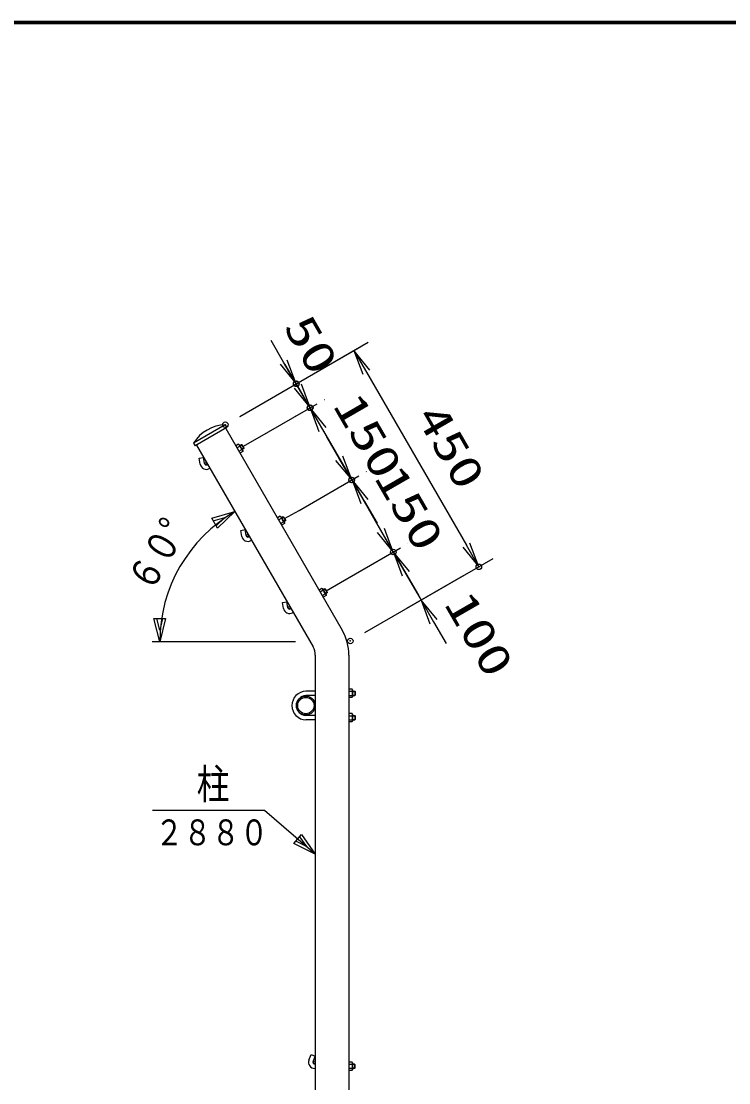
# Model space of a CAD drawing. Units: millimetres, scale not verified. Extents: x -4425 to 4425, y -3150 to 3150.
# Drawn here: x 21 to 1295, y 1012 to 2925 of the extents above; entities that cross this region are included whole.
import ezdxf
from ezdxf.enums import TextEntityAlignment as Align

# ---------------------------------------------------------------- set-up
doc = ezdxf.new("R2010")
doc.units = ezdxf.units.MM
doc.header["$LTSCALE"] = 20
doc.header["$PDMODE"] = 32
doc.header["$PDSIZE"] = 10
for name, color, linetype, lineweight in [('0-0_1', 7, 'Continuous', 25), ('0-1_0', 7, 'Continuous', 25), ('0-6_WAKU', 7, 'Continuous', 25)]:
    doc.layers.add(name, color=color, linetype=linetype, lineweight=lineweight)
doc.layers.add('0-3_DEFPOINTS', color=7, linetype='Continuous')
doc.styles.add('ＭＳ ゴシック', font='')
doc.styles.get('ＭＳ ゴシック').set_extended_font_data('MS Gothic')

# ---------------------------------------------------------------- blocks, each defined once
blk = doc.blocks.new('C85')
at = {"layer": '0-0_1', "color": 4}
for points in [[(96975.2, 95860.7), (95145.2, 97429.5), (91110, 97429.5)], [(96405.8, 96487.1), (96656.3, 96134), (96269.1, 96327.7)]]:
    blk.add_lwpolyline(points, dxfattribs=at)
blk.add_lwpolyline([(96474.1, 96566.8), (96975.2, 95860.7), (96200.8, 96248)], close=True, dxfattribs=at)
blk = doc.blocks.new('C86')
at = {"layer": '0-0_1', "color": 4}
for points in [[(93247.8, 107568.5), (94080.2, 107806.7), (93457.8, 107204.8)], [(91372.8, 103117.2), (91162.8, 103957.2), (91582.8, 103957.2)]]:
    blk.add_lwpolyline(points, close=True, dxfattribs=at)
for points in [[(93300.3, 107477.6), (93716.5, 107596.7), (93405.3, 107295.7)], [(91477.8, 103957.2), (91372.8, 103537.2), (91267.8, 103957.2)]]:
    blk.add_lwpolyline(points, dxfattribs=at)
blk.add_arc((96787.7, 103117.2), 5414.9, 119.99989, 180, dxfattribs=at)
blk = doc.blocks.new('C87')
at = {"layer": '0-0_1', "color": 4}
blk.add_line((97888.7, 105254.3), (100045.1, 106499.3), dxfattribs=at)
at = {"layer": '0-0_1'}
blk.add_line((97369, 104954.3), (97888.7, 105254.3), dxfattribs=at)
blk = doc.blocks.new('C88')
at = {"layer": '0-0_1', "color": 4}
blk.add_line((96388.7, 107852.3), (98545, 109097.3), dxfattribs=at)
at = {"layer": '0-0_1'}
blk.add_line((95869, 107552.3), (96388.7, 107852.3), dxfattribs=at)
blk = doc.blocks.new('C89')
at = {"layer": '0-0_1', "color": 4}
blk.add_line((94888.7, 110450.4), (97045.1, 111695.4), dxfattribs=at)
at = {"layer": '0-0_1'}
blk.add_line((94369, 110150.4), (94888.7, 110450.4), dxfattribs=at)
blk = doc.blocks.new('DARROWS')
at = {"layer": '0-1_0', "color": 2}
blk.add_line((0, 0), (-19.982, 0), dxfattribs=at)
blk.add_lwpolyline([(-20, -3.333), (0, 0), (-20, 3.333)], dxfattribs=at)

msp = doc.modelspace()

# ---------------------------------------------------------------- linework, layer by layer
at = {"layer": '0-0_1', "color": 4}
for p, q in [((414.66, 2212.92), (633.15, 2339.07)), ((541.24, 2228.27), (516.24, 2271.57)), ((418.73, 2161.46), (415.27, 2159.46)), ((422.13, 2155.58), (418.67, 2153.58)), ((493.73, 2031.56), (490.27, 2029.56)), ((497.13, 2025.67), (493.67, 2023.67)), ((691.24, 1968.46), (733.67, 1894.98)), ((568.73, 1901.66), (565.27, 1899.66)), ((572.13, 1895.77), (568.67, 1893.77)), ((515.16, 1806.86), (257.03, 1806.86)), ((617.8, 1717.26), (622.8, 1717.26)), ((617.8, 1710.46), (622.8, 1710.46)), ((617.8, 1673.26), (622.8, 1673.26)), ((617.8, 1666.46), (622.8, 1666.46)), ((621.84, 1045.26), (617.84, 1045.26)), ((621.84, 1038.46), (617.84, 1038.46))]:
    msp.add_line(p, q, dxfattribs=at)
at = {"layer": '0-0_1'}
for p, q in [((388.68, 2197.92), (331.52, 2164.92)), ((391.67, 2192.73), (334.52, 2159.73)), ((388.68, 2197.92), (391.67, 2192.73)), ((389.34, 2191.38), (599.28, 1827.74)), ((331.52, 2164.92), (334.52, 2159.73)), ((412.72, 2162.73), (407.59, 2159.77)), ((413.84, 2161.93), (412.72, 2162.73)), ((417.91, 2161.68), (414.97, 2159.98)), ((418.73, 2161.46), (417.91, 2161.68)), ((417.91, 2161.68), (421.91, 2154.76)), ((336.86, 2161.08), (546.72, 1797.58)), ((409.46, 2156.52), (414.59, 2159.48)), ((413.21, 2150.03), (418.34, 2152.99)), ((418.73, 2161.46), (422.13, 2155.58)), ((421.91, 2154.76), (418.97, 2153.06)), ((422.13, 2155.58), (421.91, 2154.76)), ((341.65, 2137.34), (349.53, 2138.73)), ((343.55, 2126.56), (341.65, 2137.34)), ((351.43, 2127.95), (349.53, 2138.73)), ((355.88, 2125.87), (356.86, 2126.43)), ((359.88, 2118.94), (360.86, 2119.51)), ((487.72, 2032.82), (482.59, 2029.86)), ((484.46, 2026.61), (489.59, 2029.57)), ((488.84, 2032.03), (487.72, 2032.82)), ((492.91, 2031.78), (489.97, 2030.08)), ((493.73, 2031.56), (492.91, 2031.78)), ((492.91, 2031.78), (496.91, 2024.85)), ((493.73, 2031.56), (497.13, 2025.67)), ((416.65, 2007.43), (424.53, 2008.82)), ((426.43, 1998.05), (424.53, 2008.82)), ((488.21, 2020.12), (493.34, 2023.08)), ((496.91, 2024.85), (493.97, 2023.15)), ((497.13, 2025.67), (496.91, 2024.85)), ((418.55, 1996.66), (416.65, 2007.43)), ((430.88, 1995.97), (431.86, 1996.53)), ((434.88, 1989.04), (435.86, 1989.6)), ((562.72, 1902.92), (557.59, 1899.96)), ((559.46, 1896.71), (564.59, 1899.67)), ((563.84, 1902.13), (562.72, 1902.92)), ((567.91, 1901.88), (564.97, 1900.18)), ((568.73, 1901.66), (567.91, 1901.88)), ((567.91, 1901.88), (571.91, 1894.95)), ((568.73, 1901.66), (572.13, 1895.77)), ((571.91, 1894.95), (568.97, 1893.25)), ((572.13, 1895.77), (571.91, 1894.95)), ((491.65, 1877.53), (499.53, 1878.92)), ((493.55, 1866.75), (491.65, 1877.53)), ((501.43, 1868.14), (499.53, 1878.92)), ((563.21, 1890.22), (568.34, 1893.18)), ((505.88, 1866.06), (506.86, 1866.63)), ((509.88, 1859.14), (510.86, 1859.7)), ((550.7, 1717.86), (533.7, 1717.86)), ((550.7, 1709.86), (533.7, 1709.86)), ((617.22, 1721.36), (611.3, 1721.36)), ((611.3, 1717.61), (617.22, 1717.61)), ((611.3, 1710.11), (617.22, 1710.11)), ((617.8, 1720.11), (617.22, 1721.36)), ((617.8, 1717.86), (622.2, 1717.86)), ((617.8, 1709.86), (622.2, 1709.86)), ((622.2, 1717.86), (622.2, 1709.86)), ((622.2, 1717.86), (622.8, 1717.26)), ((622.8, 1710.46), (622.2, 1709.86)), ((622.8, 1717.26), (622.8, 1710.46)), ((550.7, 1673.86), (533.7, 1673.86)), ((550.7, 1665.86), (533.7, 1665.86)), ((617.22, 1677.36), (611.3, 1677.36)), ((611.3, 1673.61), (617.22, 1673.61)), ((611.3, 1666.11), (617.22, 1666.11)), ((617.8, 1676.11), (617.22, 1677.36)), ((617.8, 1673.86), (622.2, 1673.86)), ((617.8, 1665.86), (622.2, 1665.86)), ((622.2, 1673.86), (622.2, 1665.86)), ((622.2, 1673.86), (622.8, 1673.26)), ((622.2, 1665.86), (622.8, 1666.46)), ((622.8, 1673.26), (622.8, 1666.46)), ((539.28, 1052.62), (543.02, 1062.91)), ((543.02, 1062.91), (550.54, 1060.17)), ((546.79, 1049.89), (550.54, 1060.17)), ((549.61, 1045.86), (550.74, 1045.86)), ((549.61, 1037.86), (550.74, 1037.86)), ((617.26, 1049.36), (611.34, 1049.36)), ((611.34, 1045.61), (617.26, 1045.61)), ((611.34, 1038.11), (617.26, 1038.11)), ((617.84, 1048.11), (617.26, 1049.36)), ((621.24, 1045.86), (617.84, 1045.86)), ((621.24, 1037.86), (617.84, 1037.86)), ((621.84, 1045.26), (621.24, 1045.86)), ((621.24, 1045.86), (621.24, 1037.86)), ((621.84, 1038.46), (621.24, 1037.86)), ((621.84, 1045.26), (621.84, 1038.46))]:
    msp.add_line(p, q, dxfattribs=at)
for points in [[(413.84, 2161.93), (420.09, 2151.11), (420.22, 2149.74), (415.09, 2146.78)], [(488.84, 2032.03), (495.09, 2021.2), (495.22, 2019.83), (490.09, 2016.87)], [(563.84, 1902.13), (570.09, 1891.3), (570.22, 1889.93), (565.09, 1886.97)], [(550.74, 1782.75), (550.74, -291.14), (550.74, -596.14)], [(611.34, 1782.76), (611.34, -291.14), (611.34, -596.14)], [(617.8, 1720.11), (617.8, 1707.61), (617.22, 1706.36), (611.3, 1706.36)], [(617.8, 1676.11), (617.8, 1663.61), (617.22, 1662.36), (611.3, 1662.36)], [(617.84, 1048.11), (617.84, 1035.61), (617.26, 1034.36), (611.34, 1034.36)]]:
    msp.add_lwpolyline(points, dxfattribs=at)
for centre, radius in [((353.62, 2128.03), 2), ((428.62, 1998.13), 2), ((503.62, 1868.23), 2), ((533.7, 1691.86), 17), ((533.7, 1691.86), 14.7), ((548.74, 1048.86), 2)]:
    msp.add_circle(centre, radius, dxfattribs=at)
for centre, radius, start, end in [((392.13, 2125.93), 72.08, 92.75147, 147.24907), ((408.89, 2159.08), 5.71, 4.01985, 30.00027), ((406.18, 2150.3), 12.45, 12.48402, 47.5169), ((415.14, 2148.25), 5.71, 30.00027, 55.98091), ((354.38, 2128.47), 11, 190.0002, 300.00012), ((354.38, 2128.47), 3, 190.0013, 300.00055), ((483.89, 2029.17), 5.71, 4.01977, 30.00027), ((481.18, 2020.39), 12.45, 12.48414, 47.51769), ((490.14, 2018.35), 5.71, 29.99965, 55.97989), ((429.38, 1998.57), 11, 190.0002, 299.99979), ((429.38, 1998.57), 3, 190.0013, 299.99939), ((558.89, 1899.27), 5.71, 4.01977, 29.99965), ((556.18, 1890.49), 12.45, 12.48414, 47.51728), ((565.14, 1888.44), 5.71, 29.99965, 55.97989), ((504.38, 1868.66), 11, 190.00009, 299.99979), ((504.38, 1868.66), 3, 190.0009, 299.99939), ((521.34, 1782.74), 90, 0, 29.99997), ((520.74, 1782.58), 30, 0, 30.00017), ((534.7, 1691.86), 26, 92.20422, 267.79578), ((534.7, 1691.86), 18, 93.18472, 266.81528), ((605.35, 1713.86), 12.45, 342.48083, 17.5195), ((612.09, 1720.11), 5.71, 334.0202, 0), ((612.09, 1707.61), 5.71, 0, 25.97979), ((605.35, 1669.86), 12.45, 342.48083, 17.5195), ((612.09, 1676.11), 5.71, 334.0202, 0), ((612.09, 1663.61), 5.71, 0, 25.97979), ((549.61, 1048.86), 11, 160.00017, 270), ((549.61, 1048.86), 3, 160.00017, 270), ((612.12, 1048.11), 5.71, 334.0199, 0), ((605.39, 1041.86), 12.45, 342.48373, 17.51709), ((612.12, 1035.61), 5.71, 0, 25.9799)]:
    msp.add_arc(centre, radius, start, end, dxfattribs=at)
at = {"layer": '0-1_0', "color": 1}
for p, q in [((414.66, 2212.92), (646.22, 2346.62)), ((490.77, 2256.85), (490.27, 2256.56)), ((567.22, 2243.28), (567.74, 2243.58)), ((515.78, 2213.56), (515.28, 2213.27)), ((642.22, 2113.37), (642.27, 2113.39)), ((642.37, 2113.22), (642.89, 2113.52)), ((717.22, 1983.46), (717.27, 1983.49)), ((639.66, 1823.21), (871.22, 1956.91)), ((816.85, 1925.51), (715.26, 1866.86))]:
    msp.add_line(p, q, dxfattribs=at)
at = {"layer": '0-1_0', "color": 2}
for p, q in [((493.73, 2310.54), (471.21, 2349.5)), ((519.25, 2267.53), (496.73, 2306.5)), ((642.74, 2292.65), (822.74, 1980.88)), ((541.26, 2228.28), (516.24, 2271.57)), ((616.91, 2098.51), (541.76, 2228.57)), ((563.77, 2189.32), (586.28, 2150.35)), ((593.79, 2137.37), (571.29, 2176.34)), ((691.29, 1968.49), (616.29, 2098.39)), ((639.43, 2059.54), (661.94, 2020.58)), ((668.74, 2007.43), (646.24, 2046.41)), ((691.24, 1968.46), (741.24, 1881.86)), ((713.79, 1929.52), (736.29, 1890.55)), ((763.74, 1842.89), (786.24, 1803.92))]:
    msp.add_line(p, q, dxfattribs=at)
at = {"layer": '0-3_DEFPOINTS'}
for p in [(516.24, 2271.57), (516.74, 2271.86), (541.24, 2228.27), (541.76, 2228.57), (541.76, 2228.57), (388.68, 2197.92), (616.24, 2098.37), (616.29, 2098.39), (616.39, 2098.21), (691.24, 1968.46), (845.24, 1941.91), (613.68, 1808.21)]:
    msp.add_point(p, dxfattribs=at)
at = {"layer": '0-6_WAKU'}
msp.add_line((-4048.02, 2923), (4197.98, 2923), dxfattribs=at)
msp.add_lwpolyline([(-4050.02, 2925), (4199.98, 2925), (4199.98, -2925), (-4050.02, -2925)], close=True, dxfattribs=at)
msp.add_lwpolyline([(-4046.02, -2921), (-4046.02, 2921), (4195.98, 2921)], dxfattribs=at)

# ---------------------------------------------------------------- block references
at = {"layer": '0-1_0', "xscale": 2.25, "yscale": 2.25}
for p, rotation in [((620.24, 2331.62), 120.00011), ((516.24, 2271.57), 300.0203), ((541.76, 2228.57), 300.0203), ((541.26, 2228.28), 120.0203), ((616.29, 2098.39), 299.99983), ((616.91, 2098.51), 120.0203), ((691.24, 1968.46), 300.00021), ((691.29, 1968.49), 119.99983), ((845.24, 1941.91), 300.00011), ((741.24, 1881.86), 120.00021)]:
    msp.add_blockref('DARROWS', p, dxfattribs=dict(at, rotation=rotation))
at = {"layer": '0-1_0', "xscale": 0.05, "yscale": 0.05}
for name, p in [('C89', (-4298.02, -3349)), ('C88', (-4298.02, -3349)), ('C86', (-4298.02, -3349)), ('C87', (-4298.02, -3349)), ('C85', (-4298.02, -3369))]:
    msp.add_blockref(name, p, dxfattribs=at)

# ---------------------------------------------------------------- texts
at = {"layer": '0-0_1', "color": 4, "style": 'ＭＳ ゴシック', "width": 0.8}
for s, height, rotation, p in [('６０°', 51.95, 60, (268.05, 1884.98)), ('２８８０', 46.63, 0.001, (262.24, 1426.01))]:
    msp.add_text(s, height=height, rotation=rotation, dxfattribs=at).set_placement(p, align=Align.BOTTOM_LEFT)
msp.add_text('柱', height=54.12, dxfattribs=at).set_placement((337.24, 1507.07), align=Align.BOTTOM_LEFT)
at = {"layer": '0-1_0', "color": 3, "style": 'ＭＳ ゴシック', "width": 1.35}
for s, rotation, p in [('50', 300.02, (477.13, 2365.5)), ('150', 300.02, (566.43, 2223.65)), ('450', 300, (715.36, 2204.67)), ('150', 300, (640.9, 2093.55)), ('100', 300, (766.61, 1866.38))]:
    msp.add_text(s, height=57.77, rotation=rotation, dxfattribs=at).set_placement(p, align=Align.BOTTOM_LEFT)

doc.saveas('drawing.dxf')
